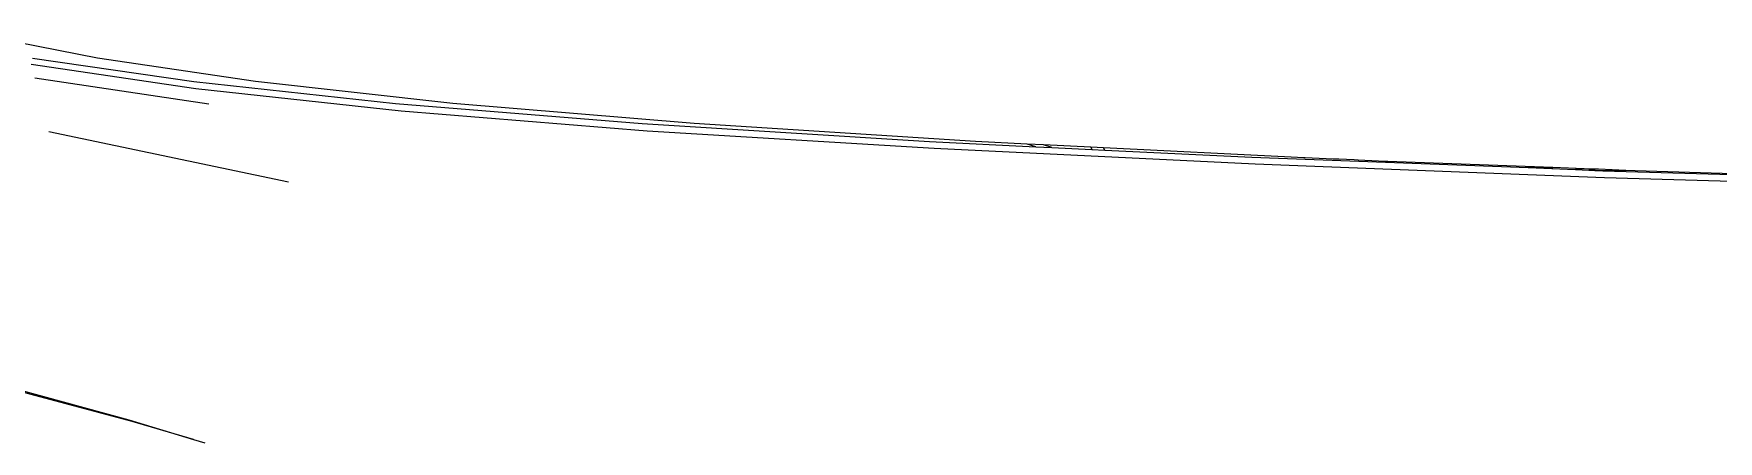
# Model space of a CAD drawing. Header units: metres. Extents: x 54.3 to 102.1, y 17 to 45.8.
# Drawn here: x 91.5987 to 91.8605, y 34.7306 to 34.7938 of the extents above; entities that cross this region are included whole.
import ezdxf

# ---------------------------------------------------------------- set-up
doc = ezdxf.new("R2010")
doc.units = ezdxf.units.M
doc.layers.add('Edges', color=7, linetype='Continuous')

# ---------------------------------------------------------------- blocks, each defined once
blk = doc.blocks.new('fr elevation')
for p, q in [((-3.31346, -1.64318), (-3.3328, -1.63939)), ((-3.29816, -1.64797), (-3.3238, -1.64418)), ((-3.32355, -1.64318), (-3.2985, -1.64679)), ((-3.28891, -1.64679), (-3.31346, -1.64318)), ((-3.29614, -1.65032), (-3.32322, -1.64629)), ((-3.2985, -1.64679), (-3.26713, -1.65024)), ((-3.25822, -1.65024), (-3.28891, -1.64679)), ((-3.26629, -1.65142), (-3.29816, -1.64797)), ((-3.26713, -1.65024), (-3.22879, -1.65335)), ((-3.22803, -1.65453), (-3.26629, -1.65142)), ((-3.22072, -1.65335), (-3.25822, -1.65024)), ((-3.28378, -1.66243), (-3.32103, -1.65461)), ((-3.22879, -1.65335), (-3.18414, -1.65612)), ((-3.18339, -1.65722), (-3.22803, -1.65453)), ((-3.177, -1.65612), (-3.22072, -1.65335)), ((-3.18414, -1.65612), (-3.16762, -1.65693)), ((-3.13353, -1.65966), (-3.18339, -1.65722)), ((-3.16897, -1.65652), (-3.177, -1.65612)), ((-3.16762, -1.65693), (-3.16897, -1.65652)), ((-3.16644, -1.65665), (-3.16897, -1.65652)), ((-3.16762, -1.65693), (-3.16513, -1.65705)), ((-3.16513, -1.65705), (-3.16644, -1.65665)), ((-3.15908, -1.65701), (-3.16644, -1.65665)), ((-3.16513, -1.65705), (-3.15889, -1.65735)), ((-3.15908, -1.65701), (-3.15889, -1.65735)), ((-3.15707, -1.65711), (-3.15908, -1.65701)), ((-3.15889, -1.65735), (-3.15688, -1.65745)), ((-3.15688, -1.65745), (-3.15707, -1.65711)), ((-3.12789, -1.65856), (-3.15707, -1.65711)), ((-3.15688, -1.65745), (-3.13403, -1.65856)), ((-3.13403, -1.65856), (-3.09108, -1.66016)), ((-3.07921, -1.66176), (-3.13353, -1.65966)), ((-3.12596, -1.65865), (-3.12789, -1.65856)), ((-3.12575, -1.65865), (-3.12596, -1.65865)), ((-3.12137, -1.65885), (-3.12575, -1.65865)), ((-3.12137, -1.65885), (-3.12136, -1.65882)), ((-3.12052, -1.65885), (-3.12137, -1.65885)), ((-3.12052, -1.65885), (-3.12052, -1.65888)), ((-3.1181, -1.65895), (-3.12052, -1.65885)), ((-3.1181, -1.65895), (-3.1181, -1.65899)), ((-3.11751, -1.65901), (-3.1181, -1.65895)), ((-3.11751, -1.65901), (-3.1175, -1.65897)), ((-3.11433, -1.65915), (-3.11751, -1.65901)), ((-3.11433, -1.65915), (-3.11292, -1.65915)), ((-3.08725, -1.66016), (-3.11433, -1.65915)), ((-3.09108, -1.66016), (-3.08725, -1.66016)), ((-3.09108, -1.66016), (-3.08374, -1.66048)), ((-3.08237, -1.66035), (-3.08725, -1.66016)), ((-3.08237, -1.66035), (-3.08374, -1.66048)), ((-3.08374, -1.66048), (-3.08165, -1.66057)), ((-3.08016, -1.66044), (-3.08237, -1.66035)), ((-3.08016, -1.66044), (-3.08165, -1.66057)), ((-3.08165, -1.66057), (-3.08072, -1.66061)), ((-3.08072, -1.66061), (-3.07587, -1.66061)), ((-3.08072, -1.66061), (-3.07946, -1.66066)), ((-3.07587, -1.66061), (-3.08016, -1.66044)), ((-3.07946, -1.66066), (-3.02128, -1.66235)), ((-3.02111, -1.66344), (-3.07921, -1.66176)), ((-3.07442, -1.66066), (-3.07587, -1.66061)), ((-3.01878, -1.66235), (-3.07442, -1.66066)), ((-3.30808, -1.69959), (-3.35281, -1.68766)), ((-3.35273, -1.68723), (-3.30859, -1.69934)), ((-3.30859, -1.69934), (-3.29857, -1.7024)), ((-3.29857, -1.7024), (-3.30808, -1.69959)), ((-3.29857, -1.7024), (-3.29856, -1.70237)), ((-3.29857, -1.7024), (-3.29676, -1.70291))]:
    blk.add_line(p, q)

msp = doc.modelspace()

# ---------------------------------------------------------------- block references
at = {"layer": 'Edges'}
msp.add_blockref('fr elevation', (94.92205, 36.43321), dxfattribs=at)

doc.saveas('drawing.dxf')
